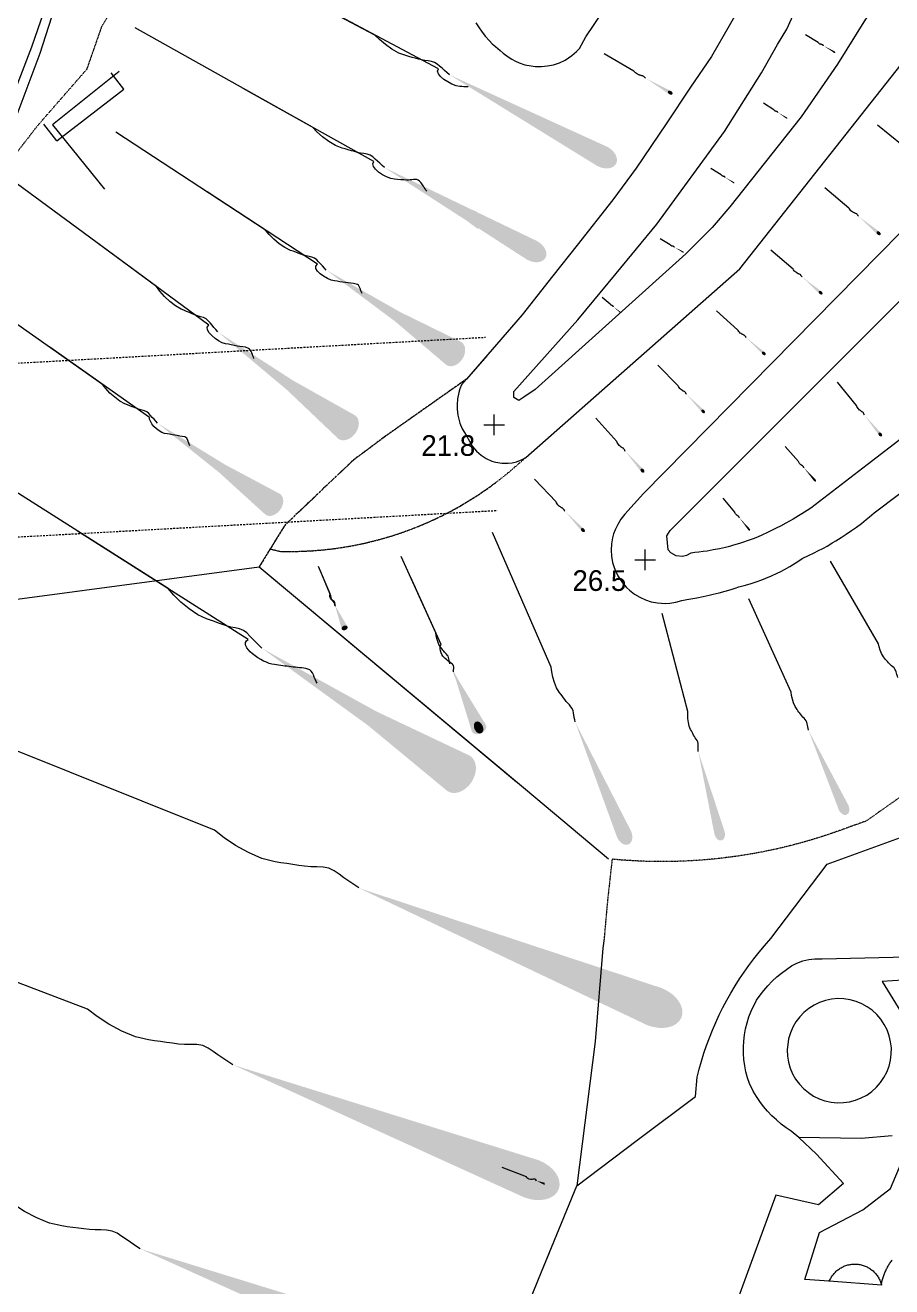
# Model space of a CAD drawing. Header units: millimetres. Extents: x 833924389 to 835767163, y 817400000 to 818811854.
# Drawn here: x 835422443 to 835464360, y 817983154 to 818044203 of the extents above; entities that cross this region are included whole.
import ezdxf
from ezdxf.enums import TextEntityAlignment as Align

# ---------------------------------------------------------------- set-up
doc = ezdxf.new("R2010")
doc.units = ezdxf.units.MM
doc.header["$LTSCALE"] = 10
doc.header["$MEASUREMENT"] = 0
doc.linetypes.add('11nw24d$1$DGN Style 5', pattern=[1.174922, 0.503538, -0.671384])
doc.linetypes.add('DGN Style 2', pattern=[15.39188, 9.235128, -6.156752])
doc.layers.add('01_Base_Plan', color=5, linetype='Continuous', lineweight=5)
doc.styles.add('11nw24d$1$Style-ENGINEERING', font='ENGINEERING.shx')

# ---------------------------------------------------------------- blocks, each defined once
blk = doc.blocks.new('11NW24D$0$SLOPE_310')
at = {"linetype": 'Continuous', "lineweight": 0}
h = blk.add_hatch(color=0, dxfattribs=at)
edge = h.paths.add_edge_path(flags=16)
edge.add_ellipse((0.3, 0), major_axis=(0, 0.41), ratio=0.731707, start_angle=0, end_angle=360)
at = {"color": 0, "linetype": 'Continuous', "lineweight": 0}
blk.add_line((5.184, -0.002), (9.132, -0.002), dxfattribs=at)
blk.add_open_spline([(3.584, -0.002), (3.684, -0.049), (3.784, -0.189), (3.884, -0.142), (3.984, -0.095), (4.084, -0.049), (4.184, -0.002), (4.284, 0.045), (4.384, 0.092), (4.484, 0.138), (4.7, 0.239), (5.293, 0.228), (5.184, -0.002)], degree=3, knots=[0, 0, 0, 0, 0.193937, 0.193937, 0.193937, 0.387917, 0.387917, 0.387917, 0.581897, 0.581897, 0.581897, 1, 1, 1, 1], dxfattribs=at)
blk.add_solid([(3.584, -0.002), (0.3, 0.41), (0.3, -0.41)], dxfattribs=at)
blk = doc.blocks.new('11NW24D$0$SLOPE_315')
at = {"linetype": 'Continuous', "lineweight": 0}
h = blk.add_hatch(color=0, dxfattribs=at)
edge = h.paths.add_edge_path(flags=16)
edge.add_ellipse((0.3, 0), major_axis=(0, 0.41), ratio=0.731707, start_angle=0, end_angle=360)
at = {"color": 0, "linetype": 'Continuous', "lineweight": 0}
blk.add_line((5.184, -0.002), (9.132, -0.002), dxfattribs=at)
blk.add_open_spline([(3.584, -0.002), (3.684, -0.049), (3.766, -0.155), (3.884, -0.142), (4.002, -0.129), (4.084, -0.049), (4.184, -0.002), (4.284, 0.045), (4.384, 0.091), (4.484, 0.138), (4.7, 0.239), (5.247, 0.21), (5.184, -0.002)], degree=3, knots=[0, 0, 0, 0, 0.194274, 0.194274, 0.194274, 0.387935, 0.387935, 0.387935, 0.581934, 0.581934, 0.581934, 1, 1, 1, 1], dxfattribs=at)
at = {"color": 0, "linetype": 'Continuous', "lineweight": 0, "extrusion": (0, 0, -1)}
blk.add_solid([(-3.584, -0.002), (-0.3, 0.41), (-0.3, -0.41)], dxfattribs=at)
blk = doc.blocks.new('11NW24D$0$SLOPE_227')
at = {"linetype": 'Continuous', "lineweight": 0}
h = blk.add_hatch(color=0, dxfattribs=at)
edge = h.paths.add_edge_path(flags=16)
edge.add_ellipse((0.3, 0), major_axis=(0, 0.41), ratio=0.731707, start_angle=0, end_angle=360)
at = {"color": 0, "linetype": 'Continuous', "lineweight": 0}
blk.add_line((5.184, -0.002), (9.132, -0.002), dxfattribs=at)
blk.add_open_spline([(3.584, -0.002), (3.684, -0.049), (3.784, -0.189), (3.884, -0.142), (3.984, -0.095), (4.084, -0.049), (4.184, -0.002), (4.284, 0.044), (4.384, 0.091), (4.484, 0.138), (4.699, 0.238), (5.14, 0.119), (5.184, -0.002)], degree=3, knots=[0, 0, 0, 0, 0.193828, 0.193828, 0.193828, 0.387759, 0.387759, 0.387759, 0.581689, 0.581689, 0.581689, 1, 1, 1, 1], dxfattribs=at)
blk.add_solid([(3.584, -0.002), (0.3, 0.41), (0.3, -0.41)], dxfattribs=at)
blk = doc.blocks.new('11NW24D$0$SLOPE_326')
at = {"linetype": 'Continuous', "lineweight": 0}
h = blk.add_hatch(color=0, dxfattribs=at)
edge = h.paths.add_edge_path(flags=16)
edge.add_ellipse((0.109, 0.001), major_axis=(0, 0.15), ratio=0.731707, start_angle=0, end_angle=360)
at = {"color": 0, "linetype": 'Continuous', "lineweight": 0}
blk.add_line((1.895, -0.001), (3.339, 0), dxfattribs=at)
blk.add_open_spline([(1.31, 0), (1.346, -0.017), (1.383, -0.034), (1.42, -0.051), (1.456, -0.068), (1.493, -0.018), (1.529, -0.001), (1.566, 0.017), (1.603, 0.034), (1.64, 0.051), (1.718, 0.088), (1.865, 0.057), (1.895, -0.001)], degree=3, knots=[0, 0, 0, 0, 0.193884, 0.193884, 0.193884, 0.387794, 0.387794, 0.387794, 0.582898, 0.582898, 0.582898, 1, 1, 1, 1], dxfattribs=at)
blk.add_solid([(1.31, 0), (0.109, 0.151), (0.109, -0.149)], dxfattribs=at)
blk = doc.blocks.new('11NW24D$0$SLOPE_333')
at = {"linetype": 'Continuous', "lineweight": 0}
h = blk.add_hatch(color=0, dxfattribs=at)
edge = h.paths.add_edge_path(flags=16)
edge.add_ellipse((0.273, 0), major_axis=(0, 0.373), ratio=0.731707, start_angle=0, end_angle=360)
at = {"color": 0, "linetype": 'Continuous', "lineweight": 0}
blk.add_line((4.718, -0.001), (8.311, -0.002), dxfattribs=at)
blk.add_open_spline([(3.261, -0.002), (3.353, -0.045), (3.422, -0.137), (3.535, -0.129), (3.648, -0.122), (3.717, -0.045), (3.808, -0.002), (3.899, 0.04), (3.99, 0.083), (4.081, 0.126), (4.277, 0.217), (4.646, 0.142), (4.718, -0.001)], degree=3, knots=[0, 0, 0, 0, 0.194353, 0.194353, 0.194353, 0.387838, 0.387838, 0.387838, 0.581811, 0.581811, 0.581811, 1, 1, 1, 1], dxfattribs=at)
at = {"color": 0, "linetype": 'Continuous', "lineweight": 0, "extrusion": (0, 0, -1)}
blk.add_solid([(-3.261, -0.002), (-0.272, 0.374), (-0.273, -0.373)], dxfattribs=at)
blk = doc.blocks.new('11NW24D$0$SLOPE_336')
at = {"linetype": 'Continuous', "lineweight": 0}
h = blk.add_hatch(color=0, dxfattribs=at)
edge = h.paths.add_edge_path(flags=16)
edge.add_ellipse((0.3, 0), major_axis=(0, 0.41), ratio=0.731707, start_angle=0, end_angle=360)
at = {"color": 0, "linetype": 'Continuous', "lineweight": 0}
blk.add_line((5.184, -0.002), (9.132, -0.002), dxfattribs=at)
blk.add_open_spline([(3.584, -0.002), (3.684, -0.049), (3.778, -0.178), (3.884, -0.142), (3.989, -0.105), (4.084, -0.049), (4.184, -0.002), (4.284, 0.045), (4.384, 0.091), (4.484, 0.138), (4.7, 0.239), (5.292, 0.223), (5.184, -0.002)], degree=3, knots=[0, 0, 0, 0, 0.193846, 0.193846, 0.193846, 0.387693, 0.387693, 0.387693, 0.581774, 0.581774, 0.581774, 1, 1, 1, 1], dxfattribs=at)
blk.add_solid([(3.584, -0.002), (0.3, 0.41), (0.3, -0.41)], dxfattribs=at)
blk = doc.blocks.new('11nw24d$0$SPOTHT')
at = {"layer": '01_Base_Plan', "linetype": 'Continuous', "lineweight": 13}
for p, q in [((-0.5, 0), (0.5, 0)), ((0, -0.5), (0, 0.5))]:
    blk.add_line(p, q, dxfattribs=at)

msp = doc.modelspace()

# ---------------------------------------------------------------- hatches: boundary and pattern name
at = {"layer": '01_Base_Plan', "linetype": 'Continuous'}
h = msp.add_hatch(color=256, dxfattribs=at)
edge = h.paths.add_edge_path()
edge.add_ellipse((835461578, 818042903), major_axis=(-47.4, 28.1), ratio=0.683333, start_angle=0, end_angle=360)
h = msp.add_hatch(color=256, dxfattribs=at)
edge = h.paths.add_edge_path()
edge.add_ellipse((835453642, 818040939), major_axis=(-108, 64), ratio=0.683333, start_angle=0, end_angle=360)
h = msp.add_hatch(color=256, dxfattribs=at)
edge = h.paths.add_edge_path()
edge.add_ellipse((835459274, 818039712), major_axis=(-38.2, 24.3), ratio=0.683333, start_angle=0, end_angle=360)
h = msp.add_hatch(color=256, dxfattribs=at)
edge = h.paths.add_edge_path()
edge.add_ellipse((835450350, 818037859), major_axis=(-675, 360), ratio=0.683333, start_angle=0, end_angle=360)
h = msp.add_hatch(color=256, dxfattribs=at)
edge = h.paths.add_edge_path()
edge.add_ellipse((835456713, 818036586), major_axis=(-37.3, 23.1), ratio=0.683333, start_angle=0, end_angle=360)
h = msp.add_hatch(color=256, dxfattribs=at)
edge = h.paths.add_edge_path()
edge.add_ellipse((835463724, 818034137), major_axis=(-88.6, 74.8), ratio=0.683333, start_angle=0, end_angle=360)
h = msp.add_hatch(color=256, dxfattribs=at)
edge = h.paths.add_edge_path()
edge.add_ellipse((835446957, 818033310), major_axis=(-652, 365), ratio=0.683333, start_angle=0, end_angle=360)
h = msp.add_hatch(color=256, dxfattribs=at)
edge = h.paths.add_edge_path()
edge.add_ellipse((835454255, 818033229), major_axis=(-37.4, 21.4), ratio=0.683333, start_angle=0, end_angle=360)
h = msp.add_hatch(color=256, dxfattribs=at)
edge = h.paths.add_edge_path()
edge.add_ellipse((835460918, 818031258), major_axis=(-81.9, 70.2), ratio=0.683333, start_angle=0, end_angle=360)
h = msp.add_hatch(color=256, dxfattribs=at)
edge = h.paths.add_edge_path()
edge.add_ellipse((835451223, 818030313), major_axis=(-29.8, 24.5), ratio=0.683333, start_angle=0, end_angle=360)
h = msp.add_hatch(color=256, dxfattribs=at)
edge = h.paths.add_edge_path()
edge.add_ellipse((835443036, 818028409), major_axis=(-551, 360), ratio=0.683333, start_angle=0, end_angle=360)
h = msp.add_hatch(color=256, dxfattribs=at)
edge = h.paths.add_edge_path()
edge.add_ellipse((835458172, 818028320), major_axis=(-78, 70.2), ratio=0.683333, start_angle=0, end_angle=360)
h = msp.add_hatch(color=256, dxfattribs=at)
edge = h.paths.add_edge_path()
edge.add_ellipse((835455238, 818025514), major_axis=(-74.3, 76.3), ratio=0.683333, start_angle=0, end_angle=360)
h = msp.add_hatch(color=256, dxfattribs=at)
edge = h.paths.add_edge_path()
edge.add_ellipse((835437852, 818024863), major_axis=(-557, 411), ratio=0.683333, start_angle=0, end_angle=360)
h = msp.add_hatch(color=256, dxfattribs=at)
edge = h.paths.add_edge_path()
edge.add_ellipse((835463805, 818024398), major_axis=(-70.3, 86), ratio=0.683333, start_angle=0, end_angle=360)
h = msp.add_hatch(color=256, dxfattribs=at)
edge = h.paths.add_edge_path()
edge.add_ellipse((835452299, 818022649), major_axis=(-76.4, 86.2), ratio=0.683333, start_angle=0, end_angle=360)
h = msp.add_hatch(color=256, dxfattribs=at)
edge = h.paths.add_edge_path()
edge.add_ellipse((835460639, 818022181), major_axis=(-48.6, 55.6), ratio=0.683333, start_angle=0, end_angle=360)
h = msp.add_hatch(color=256, dxfattribs=at)
edge = h.paths.add_edge_path()
edge.add_ellipse((835434285, 818021113), major_axis=(-497, 350), ratio=0.683333, start_angle=0, end_angle=360)
h = msp.add_hatch(color=256, dxfattribs=at)
edge = h.paths.add_edge_path()
edge.add_ellipse((835449420, 818019771), major_axis=(-79.8, 83.7), ratio=0.683333, start_angle=0, end_angle=360)
h = msp.add_hatch(color=256, dxfattribs=at)
edge = h.paths.add_edge_path()
edge.add_ellipse((835457457, 818019801), major_axis=(-42.6, 51.5), ratio=0.683333, start_angle=0, end_angle=360)
h = msp.add_hatch(color=256, dxfattribs=at)
edge = h.paths.add_edge_path()
edge.add_ellipse((835437896, 818015033), major_axis=(-41.1, 96), ratio=0.683333, start_angle=0, end_angle=360)
h = msp.add_hatch(color=256, dxfattribs=at)
edge = h.paths.add_edge_path()
edge.add_ellipse((835444373, 818010219), major_axis=(-127, 281), ratio=0.683333, start_angle=0, end_angle=360)
h = msp.add_hatch(color=256, dxfattribs=at)
edge = h.paths.add_edge_path()
edge.add_ellipse((835443192, 818008135), major_axis=(-850, 541), ratio=0.683333, start_angle=0, end_angle=360)
h = msp.add_hatch(color=256, dxfattribs=at)
edge = h.paths.add_edge_path()
edge.add_ellipse((835462031, 818006343), major_axis=(-156, 343), ratio=0.683333, start_angle=0, end_angle=360)
h = msp.add_hatch(color=256, dxfattribs=at)
edge = h.paths.add_edge_path()
edge.add_ellipse((835451409, 818005058), major_axis=(-216, 496), ratio=0.683333, start_angle=0, end_angle=360)
h = msp.add_hatch(color=256, dxfattribs=at)
edge = h.paths.add_edge_path()
edge.add_ellipse((835456031, 818005111), major_axis=(-94, 361), ratio=0.683333, start_angle=0, end_angle=360)
h = msp.add_hatch(color=256, dxfattribs=at)
edge = h.paths.add_edge_path()
edge.add_ellipse((835452880, 817996712), major_axis=(-1307, 524), ratio=0.683333, start_angle=0, end_angle=360)
h = msp.add_hatch(color=256, dxfattribs=at)
edge = h.paths.add_edge_path()
edge.add_ellipse((835446931, 817988379), major_axis=(-1319, 504), ratio=0.683333, start_angle=0, end_angle=360)

# ---------------------------------------------------------------- linework, layer by layer
for p, q in [((835439360, 818043729), (835430476, 818048471)), ((835442431, 818042091), (835435885, 818045585)), ((835436340, 818039262), (835427756, 818044071)), ((835460806, 818043361), (835460182, 818043731)), ((835451877, 818041979), (835450451, 818042820)), ((835426980, 818041962), (835423767, 818039382)), ((835439306, 818037601), (835432982, 818041145)), ((835458653, 818040107), (835458150, 818040427)), ((835423767, 818039382), (835426272, 818036263)), ((835434071, 818034279), (835426823, 818039021)), ((835464865, 818038397), (835463667, 818039366)), ((835456105, 818036962), (835455614, 818037266)), ((835428785, 818031555), (835421455, 818036963)), ((835462282, 818035355), (835461116, 818036340)), ((835453647, 818033577), (835453155, 818033858)), ((835459585, 818032401), (835458507, 818033325)), ((835426188, 818026817), (835419641, 818031426)), ((835450738, 818030712), (835450347, 818031035)), ((835456903, 818029463), (835455876, 818030387)), ((835454028, 818026756), (835453050, 818027760)), ((835462660, 818025798), (835461734, 818026930)), ((835451056, 818024051), (835450051, 818025185)), ((835429352, 818016938), (835418163, 818024052)), ((835459847, 818023085), (835459208, 818023817)), ((835448122, 818021134), (835447072, 818022235)), ((835456764, 818020640), (835456204, 818021317)), ((835447889, 818013131), (835445043, 818019657)), ((835442303, 818014796), (835440628, 818018495)), ((835463713, 818014264), (835461400, 818018272)), ((835437227, 818016596), (835436686, 818017859)), ((835459492, 818011926), (835457438, 818016439)), ((835454496, 818010988), (835453254, 818015739)), ((835431602, 818005248), (835414400, 818012145)), ((835425451, 817996581), (835408087, 818003207)), ((835461334, 817983412), (835461338, 817983421)), ((835463856, 817983235), (835461338, 817983421))]:
    msp.add_line(p, q, dxfattribs=at)
at = {"layer": '01_Base_Plan', "linetype": 'DGN Style 2'}
for p, q in [((835411314, 818027258), (835444708, 818029104)), ((835411778, 818018871), (835445294, 818020724))]:
    msp.add_line(p, q, dxfattribs=at)
at = {"layer": '01_Base_Plan', "linetype": '11nw24d$1$DGN Style 5'}
msp.add_line((835434294, 818018860), (835433758, 818017996), dxfattribs=at)
at = {"layer": '01_Base_Plan', "linetype": 'Continuous', "ltscale": 0.32137}
msp.add_line((835446694, 817988470), (835445508, 817988922), dxfattribs=at)
at = {"layer": '01_Base_Plan', "linetype": 'Continuous', "flags": 128}
for points in [[(835465785, 818048094), (835463090, 818044494), (835461734, 818042326), (835459973, 818039775), (835456527, 818035408), (835455668, 818034412), (835454406, 818033133), (835447113, 818026582), (835446559, 818026197), (835446316, 818026043), (835446070, 818026188), (835446086, 818026471), (835449172, 818029947), (835451035, 818032195), (835453000, 818034570), (835456270, 818039063), (835458055, 818041895), (835458832, 818043272), (835459285, 818044010), (835468535, 818064543)], [(835425900, 818052311), (835422751, 818043135), (835416841, 818027801), (835415844, 818025858)], [(835413979, 818022019), (835415672, 818025722), (835416717, 818027206), (835417347, 818028224), (835418889, 818032158), (835420744, 818036648), (835422106, 818040009), (835423167, 818042846), (835424460, 818046884), (835425784, 818051220), (835425882, 818051415), (835425970, 818051593)], [(835444234, 818044326), (835444395, 818044074), (835444512, 818043910), (835444695, 818043676), (835444895, 818043451), (835445035, 818043309), (835445184, 818043172), (835445410, 818042978), (835445570, 818042857), (835445809, 818042676), (835445977, 818042566), (835446152, 818042471), (835446336, 818042389), (835446617, 818042293), (835446910, 818042231), (835447109, 818042207), (835447410, 818042201), (835447707, 818042231), (835448000, 818042293), (835448285, 818042389), (835448555, 818042518), (835448727, 818042621), (835448891, 818042736), (835449117, 818042932), (835449258, 818043078), (835449559, 818043639), (835452977, 818048715)], [(835457668, 818046260), (835456488, 818044168), (835455637, 818042690), (835454629, 818041211), (835453449, 818039424), (835451992, 818037281), (835450859, 818035750), (835449145, 818033553), (835447961, 818032072), (835446477, 818030184), (835443788, 818027075), (835443551, 818026801), (835443473, 818026615), (835443414, 818026424), (835443356, 818026131), (835443332, 818025832), (835443332, 818025631), (835443367, 818025334), (835443414, 818025139), (835443473, 818024947), (835443586, 818024672), (835443684, 818024496), (835443793, 818024328), (835443926, 818024078), (835444078, 818023820), (835444266, 818023590), (835444492, 818023391), (835444742, 818023228), (835445016, 818023107), (835445211, 818023051), (835445504, 818023004), (835445805, 818023004), (835446004, 818023029), (835446199, 818023076), (835446477, 818023182), (835446652, 818023277), (835457004, 818032414), (835465539, 818043217)], [(835442961, 818041806), (835442843, 818041910), (835442725, 818042014), (835442606, 818042117), (835442488, 818042221), (835442370, 818042324), (835442240, 818042405), (835442091, 818042451), (835441931, 818042476), (835441768, 818042497), (835441611, 818042527), (835441459, 818042568), (835441307, 818042608), (835441155, 818042649), (835441003, 818042689), (835440852, 818042730), (835440518, 818042857), (835440184, 818043045), (835439867, 818043270), (835439587, 818043506), (835439360, 818043729)], [(835461059, 818043211), (835461050, 818043219), (835461042, 818043227), (835461034, 818043234), (835461026, 818043242), (835461018, 818043250), (835461009, 818043256), (835460998, 818043260), (835460987, 818043262), (835460975, 818043264), (835460964, 818043267), (835460953, 818043270), (835460942, 818043274), (835460931, 818043277), (835460921, 818043281), (835460910, 818043284), (835460886, 818043294), (835460863, 818043309), (835460841, 818043326), (835460821, 818043344), (835460806, 818043361)], [(835452455, 818041638), (835452436, 818041656), (835452418, 818041674), (835452399, 818041692), (835452380, 818041710), (835452362, 818041728), (835452341, 818041742), (835452317, 818041750), (835452291, 818041756), (835452264, 818041760), (835452238, 818041766), (835452214, 818041774), (835452189, 818041782), (835452164, 818041789), (835452140, 818041797), (835452115, 818041805), (835452061, 818041828), (835452008, 818041861), (835451957, 818041900), (835451913, 818041941), (835451877, 818041979)], [(835427210, 818041111), (835426598, 818041901)], [(835423975, 818038604), (835427210, 818041111)], [(835458856, 818039978), (835458850, 818039985), (835458843, 818039991), (835458837, 818039998), (835458830, 818040004), (835458824, 818040011), (835458817, 818040016), (835458808, 818040020), (835458799, 818040022), (835458789, 818040024), (835458780, 818040026), (835458771, 818040030), (835458763, 818040033), (835458754, 818040036), (835458745, 818040039), (835458736, 818040042), (835458717, 818040051), (835458698, 818040063), (835458681, 818040078), (835458665, 818040093), (835458653, 818040107)], [(835423975, 818038604), (835423342, 818039421)], [(835439818, 818037313), (835439705, 818037416), (835439592, 818037520), (835439478, 818037623), (835439365, 818037727), (835439251, 818037830), (835439126, 818037912), (835438981, 818037960), (835438825, 818037988), (835438667, 818038011), (835438514, 818038044), (835438366, 818038086), (835438219, 818038129), (835438071, 818038172), (835437924, 818038214), (835437776, 818038257), (835437453, 818038387), (835437130, 818038578), (835436825, 818038804), (835436556, 818039040), (835436340, 818039262)], [(835456304, 818036839), (835456298, 818036845), (835456292, 818036851), (835456285, 818036858), (835456279, 818036864), (835456272, 818036870), (835456265, 818036875), (835456257, 818036879), (835456248, 818036881), (835456239, 818036882), (835456230, 818036885), (835456221, 818036888), (835456213, 818036890), (835456204, 818036893), (835456196, 818036896), (835456187, 818036899), (835456168, 818036908), (835456150, 818036920), (835456133, 818036934), (835456118, 818036948), (835456105, 818036962)], [(835466859, 818036293), (835452356, 818021539), (835451445, 818020537), (835451262, 818020303), (835451102, 818020047), (835450973, 818019777), (835450906, 818019588), (835450852, 818019395), (835450801, 818019100), (835450785, 818018801), (835450805, 818018502), (835450856, 818018207), (835450910, 818018014), (835450981, 818017826), (835451109, 818017557), (835451215, 818017385), (835451332, 818017223), (835451527, 818016996), (835451676, 818016859), (835451910, 818016676), (835452168, 818016522), (835452441, 818016398), (835452727, 818016307), (835453020, 818016248), (835453418, 818016227), (835453621, 818016236), (835453914, 818016283), (835454203, 818016363), (835454441, 818016418), (835454641, 818016449), (835454934, 818016500), (835455231, 818016557), (835455523, 818016619), (835455719, 818016664), (835456008, 818016736), (835456297, 818016815), (835456586, 818016898), (835456777, 818016959), (835456969, 818017020), (835457227, 818017094), (835457516, 818017178), (835457801, 818017270), (835458082, 818017371), (835458270, 818017443), (835458547, 818017561), (835458816, 818017688), (835458996, 818017775), (835459176, 818017869), (835459434, 818018016), (835459691, 818018172), (835459859, 818018281), (835460027, 818018393), (835460336, 818018537), (835460606, 818018670), (835460785, 818018760), (835461051, 818018900), (835461227, 818018998), (835461416, 818019109), (835461484, 818019148), (835461656, 818019252), (835461910, 818019410), (835462160, 818019574), (835462410, 818019744), (835462652, 818019918), (835462895, 818020098), (835463129, 818020283), (835463285, 818020408), (835463516, 818020602), (835466977, 818023215)], [(835462754, 818034956), (835462740, 818034976), (835462726, 818034995), (835462712, 818035014), (835462698, 818035033), (835462683, 818035052), (835462667, 818035068), (835462646, 818035080), (835462623, 818035088), (835462600, 818035097), (835462577, 818035106), (835462556, 818035117), (835462535, 818035128), (835462514, 818035139), (835462492, 818035149), (835462471, 818035160), (835462426, 818035190), (835462382, 818035228), (835462343, 818035271), (835462308, 818035315), (835462282, 818035355)], [(835468602, 818027111), (835463169, 818022929), (835460438, 818020826), (835460270, 818020717), (835460016, 818020559), (835459844, 818020455), (835459586, 818020303), (835459410, 818020205), (835459234, 818020107), (835458973, 818019967), (835458793, 818019875), (835458613, 818019785), (835458344, 818019654), (835458074, 818019527), (835457891, 818019447), (835457707, 818019367), (835457371, 818019244), (835457180, 818019182), (835456988, 818019121), (835456703, 818019035), (835456508, 818018984), (835456313, 818018936), (835456023, 818018869), (835455727, 818018811), (835455434, 818018758), (835455234, 818018728), (835455035, 818018703), (835454836, 818018680), (835454637, 818018660), (835454430, 818018537), (835454234, 818018492), (835453938, 818018525), (835453680, 818018674), (835453547, 818018824), (835453477, 818019494), (835453641, 818019746), (835468567, 818034696)], [(835437008, 818032356), (835436915, 818032454), (835436822, 818032552), (835436729, 818032650), (835436635, 818032748), (835436542, 818032845), (835436436, 818032925), (835436312, 818032975), (835436177, 818033009), (835436039, 818033039), (835435907, 818033077), (835435780, 818033124), (835435653, 818033170), (835435526, 818033216), (835435399, 818033263), (835435272, 818033309), (835434996, 818033443), (835434724, 818033630), (835434470, 818033847), (835434248, 818034071), (835434071, 818034279)], [(835453846, 818033463), (835453840, 818033469), (835453833, 818033475), (835453827, 818033481), (835453820, 818033487), (835453814, 818033493), (835453807, 818033498), (835453798, 818033501), (835453789, 818033503), (835453780, 818033504), (835453771, 818033506), (835453763, 818033509), (835453755, 818033511), (835453746, 818033514), (835453738, 818033516), (835453729, 818033519), (835453711, 818033526), (835453692, 818033538), (835453675, 818033551), (835453659, 818033564), (835453647, 818033577)], [(835460022, 818032027), (835460009, 818032044), (835459995, 818032062), (835459982, 818032080), (835459969, 818032098), (835459956, 818032116), (835459941, 818032131), (835459922, 818032142), (835459900, 818032150), (835459879, 818032158), (835459858, 818032167), (835459838, 818032177), (835459819, 818032187), (835459799, 818032198), (835459779, 818032208), (835459760, 818032218), (835459717, 818032246), (835459677, 818032282), (835459641, 818032322), (835459609, 818032363), (835459585, 818032401)], [(835431756, 818029363), (835431664, 818029471), (835431571, 818029580), (835431479, 818029688), (835431387, 818029796), (835431295, 818029904), (835431189, 818029994), (835431061, 818030054), (835430921, 818030098), (835430779, 818030137), (835430642, 818030185), (835430511, 818030241), (835430381, 818030298), (835430250, 818030354), (835430119, 818030410), (835429989, 818030466), (835429707, 818030623), (835429432, 818030835), (835429178, 818031078), (835428958, 818031326), (835428785, 818031555)], [(835450897, 818030581), (835450892, 818030588), (835450887, 818030594), (835450883, 818030600), (835450878, 818030607), (835450873, 818030613), (835450867, 818030618), (835450860, 818030622), (835450853, 818030625), (835450845, 818030627), (835450838, 818030630), (835450830, 818030634), (835450823, 818030638), (835450816, 818030641), (835450809, 818030645), (835450802, 818030648), (835450787, 818030658), (835450772, 818030670), (835450759, 818030684), (835450747, 818030699), (835450738, 818030712)], [(835457318, 818029089), (835457306, 818029107), (835457294, 818029124), (835457282, 818029142), (835457269, 818029160), (835457257, 818029177), (835457242, 818029192), (835457224, 818029203), (835457203, 818029212), (835457182, 818029220), (835457162, 818029229), (835457144, 818029240), (835457125, 818029250), (835457106, 818029260), (835457087, 818029271), (835457068, 818029281), (835457028, 818029309), (835456990, 818029345), (835456955, 818029385), (835456925, 818029426), (835456903, 818029463)], [(835428841, 818024949), (835428758, 818025042), (835428675, 818025135), (835428591, 818025228), (835428508, 818025322), (835428425, 818025415), (835428330, 818025491), (835428217, 818025542), (835428093, 818025578), (835427967, 818025610), (835427846, 818025649), (835427730, 818025696), (835427614, 818025743), (835427498, 818025790), (835427383, 818025836), (835427267, 818025883), (835427016, 818026016), (835426770, 818026197), (835426543, 818026405), (835426344, 818026619), (835426188, 818026817)], [(835454425, 818026349), (835454413, 818026368), (835454402, 818026387), (835454391, 818026405), (835454379, 818026424), (835454368, 818026443), (835454354, 818026459), (835454336, 818026471), (835454316, 818026481), (835454296, 818026491), (835454276, 818026502), (835454258, 818026514), (835454239, 818026525), (835454221, 818026537), (835454202, 818026549), (835454184, 818026561), (835454145, 818026592), (835454109, 818026631), (835454076, 818026674), (835454049, 818026717), (835454028, 818026756)], [(835463035, 818025340), (835463025, 818025360), (835463015, 818025381), (835463005, 818025401), (835462995, 818025422), (835462985, 818025442), (835462972, 818025460), (835462954, 818025475), (835462934, 818025487), (835462914, 818025499), (835462894, 818025512), (835462876, 818025526), (835462858, 818025540), (835462840, 818025554), (835462822, 818025568), (835462804, 818025581), (835462766, 818025617), (835462732, 818025661), (835462702, 818025709), (835462678, 818025756), (835462660, 818025798)], [(835451463, 818023592), (835451452, 818023613), (835451441, 818023634), (835451429, 818023654), (835451418, 818023675), (835451407, 818023696), (835451393, 818023714), (835451374, 818023728), (835451353, 818023740), (835451331, 818023752), (835451310, 818023764), (835451291, 818023778), (835451272, 818023792), (835451252, 818023805), (835451233, 818023819), (835451214, 818023833), (835451173, 818023868), (835451136, 818023912), (835451103, 818023960), (835451076, 818024008), (835451056, 818024051)], [(835460107, 818022789), (835460100, 818022802), (835460093, 818022816), (835460085, 818022829), (835460078, 818022843), (835460071, 818022856), (835460062, 818022868), (835460050, 818022877), (835460037, 818022885), (835460023, 818022892), (835460010, 818022900), (835459997, 818022909), (835459985, 818022918), (835459973, 818022927), (835459960, 818022936), (835459948, 818022944), (835459922, 818022967), (835459898, 818022996), (835459878, 818023027), (835459860, 818023058), (835459847, 818023085)], [(835448547, 818020687), (835448535, 818020708), (835448523, 818020728), (835448511, 818020749), (835448499, 818020769), (835448487, 818020790), (835448472, 818020807), (835448453, 818020821), (835448431, 818020832), (835448409, 818020843), (835448388, 818020855), (835448368, 818020868), (835448348, 818020881), (835448328, 818020894), (835448308, 818020907), (835448288, 818020920), (835448246, 818020954), (835448207, 818020997), (835448173, 818021044), (835448144, 818021091), (835448122, 818021134)], [(835456991, 818020365), (835456985, 818020377), (835456979, 818020390), (835456973, 818020402), (835456967, 818020414), (835456961, 818020426), (835456953, 818020437), (835456942, 818020446), (835456930, 818020453), (835456918, 818020460), (835456906, 818020468), (835456895, 818020476), (835456884, 818020485), (835456873, 818020493), (835456862, 818020501), (835456851, 818020510), (835456829, 818020531), (835456808, 818020557), (835456790, 818020586), (835456775, 818020614), (835456764, 818020640)], [(835417091, 818015772), (835433758, 818017996)], [(835420339, 818016205), (835433758, 818017996), (835446638, 818007227), (835450664, 818003861)], [(835433758, 818017996), (835446213, 818007583)], [(835433887, 818014055), (835433742, 818014203), (835433597, 818014351), (835433452, 818014498), (835433308, 818014646), (835433163, 818014794), (835433000, 818014913), (835432808, 818014988), (835432601, 818015037), (835432390, 818015080), (835432186, 818015136), (835431991, 818015205), (835431796, 818015273), (835431601, 818015341), (835431405, 818015410), (835431210, 818015478), (835430785, 818015678), (835430365, 818015959), (835429972, 818016285), (835429627, 818016623), (835429352, 818016938)], [(835437446, 818016084), (835437443, 818016105), (835437439, 818016127), (835437435, 818016148), (835437431, 818016169), (835437428, 818016190), (835437421, 818016210), (835437409, 818016227), (835437394, 818016244), (835437378, 818016260), (835437364, 818016276), (835437351, 818016294), (835437339, 818016311), (835437326, 818016328), (835437313, 818016345), (835437301, 818016363), (835437276, 818016405), (835437256, 818016453), (835437242, 818016504), (835437232, 818016553), (835437227, 818016596)], [(835442981, 818013296), (835442969, 818013359), (835442956, 818013421), (835442944, 818013483), (835442932, 818013545), (835442919, 818013607), (835442898, 818013665), (835442861, 818013716), (835442816, 818013764), (835442769, 818013810), (835442727, 818013859), (835442688, 818013909), (835442649, 818013959), (835442611, 818014010), (835442572, 818014060), (835442534, 818014110), (835442458, 818014233), (835442398, 818014375), (835442352, 818014525), (835442320, 818014669), (835442303, 818014796)], [(835464651, 818012639), (835464630, 818012708), (835464609, 818012778), (835464588, 818012847), (835464567, 818012916), (835464546, 818012985), (835464515, 818013048), (835464468, 818013102), (835464412, 818013151), (835464353, 818013198), (835464299, 818013249), (835464250, 818013301), (835464200, 818013354), (835464151, 818013407), (835464102, 818013459), (835464052, 818013512), (835463953, 818013643), (835463868, 818013797), (835463799, 818013962), (835463747, 818014122), (835463713, 818014264)], [(835449043, 818010487), (835449022, 818010596), (835449002, 818010705), (835448982, 818010815), (835448962, 818010924), (835448942, 818011033), (835448905, 818011135), (835448843, 818011226), (835448765, 818011310), (835448684, 818011393), (835448610, 818011479), (835448544, 818011568), (835448477, 818011657), (835448411, 818011746), (835448344, 818011835), (835448278, 818011924), (835448149, 818012141), (835448046, 818012391), (835447969, 818012655), (835447917, 818012909), (835447889, 818013131)], [(835460324, 818010097), (835460309, 818010173), (835460294, 818010249), (835460279, 818010325), (835460263, 818010401), (835460248, 818010477), (835460221, 818010547), (835460177, 818010610), (835460122, 818010667), (835460064, 818010724), (835460012, 818010783), (835459965, 818010844), (835459918, 818010906), (835459871, 818010967), (835459823, 818011028), (835459776, 818011090), (835459684, 818011239), (835459609, 818011413), (835459553, 818011595), (835459514, 818011771), (835459492, 818011926)], [(835454999, 818009063), (835454997, 818009140), (835454995, 818009216), (835454993, 818009293), (835454991, 818009369), (835454989, 818009446), (835454975, 818009519), (835454942, 818009588), (835454898, 818009654), (835454851, 818009719), (835454810, 818009785), (835454775, 818009853), (835454739, 818009921), (835454703, 818009988), (835454667, 818010056), (835454632, 818010124), (835454567, 818010285), (835454523, 818010467), (835454499, 818010655), (835454491, 818010834), (835454496, 818010988)], [(835458512, 818000000), (835461227, 818003601), (835469398, 818006570), (835476225, 818006726), (835475383, 818004100), (835476846, 818000000)], [(835438573, 818002453), (835438336, 818002619), (835438099, 818002785), (835437862, 818002950), (835437625, 818003116), (835437388, 818003282), (835437134, 818003404), (835436852, 818003458), (835436554, 818003472), (835436253, 818003477), (835435959, 818003501), (835435673, 818003545), (835435387, 818003589), (835435101, 818003633), (835434815, 818003676), (835434529, 818003720), (835433893, 818003885), (835433244, 818004163), (835432620, 818004511), (835432060, 818004886), (835431602, 818005248)], [(835445810, 817979911), (835447418, 817983884), (835449129, 817988034), (835452049, 817990247), (835454865, 817992359), (835454948, 817993297), (835455047, 817993685), (835455156, 817994070), (835455275, 817994452), (835455403, 817994831), (835455542, 817995206), (835455691, 817995577), (835455849, 817995944), (835456017, 817996307), (835456195, 817996666), (835456382, 817997019), (835456578, 817997368), (835456784, 817997711), (835456998, 817998049), (835457221, 817998381), (835457453, 817998706), (835457694, 817999026), (835457942, 817999339), (835458199, 817999646), (835458512, 818000000)], [(835450445, 818000000), (835450389, 817999536), (835450014, 817995021), (835449129, 817988034)], [(835459868, 817990379), (835459496, 817990684), (835459246, 817990851), (835459007, 817991031), (835458777, 817991225), (835458560, 817991431), (835458353, 817991649), (835458160, 817991878), (835457980, 817992118), (835457813, 817992367), (835457661, 817992625), (835457481, 817992984), (835457385, 817993268), (835457307, 817993557), (835457247, 817993852), (835457206, 817994149), (835457184, 817994448), (835457181, 817994748), (835457197, 817995047), (835457232, 817995345), (835457286, 817995640), (835457358, 817995931), (835457449, 817996217), (835457557, 817996497), (835457816, 817997016), (835457988, 817997262), (835458172, 817997499), (835458369, 817997725), (835458577, 817997941), (835458797, 817998145), (835459027, 817998338), (835459509, 817998680), (835459775, 817998819), (835460055, 817998925), (835460347, 817998995), (835460644, 817999030), (835460989, 817999025), (835465803, 817999144)], [(835465399, 817998017), (835463894, 817997925), (835465660, 817995067), (835466750, 817993417)], [(835459301, 817994621), (835459314, 817994321), (835459362, 817994025), (835459445, 817993737), (835459562, 817993461), (835459710, 817993201), (835459889, 817992960), (835460094, 817992742), (835460325, 817992550), (835460576, 817992386), (835460845, 817992254), (835461128, 817992154), (835461421, 817992089), (835461719, 817992059), (835462019, 817992065), (835462316, 817992106), (835462606, 817992182), (835462885, 817992292), (835463148, 817992434), (835463394, 817992607), (835463616, 817992807), (835463814, 817993033), (835463983, 817993280), (835464122, 817993546), (835464228, 817993827), (835464301, 817994118), (835464338, 817994415), (835464339, 817994715), (835464305, 817995013), (835464236, 817995305), (835464133, 817995586), (835463997, 817995853), (835463830, 817996102), (835463635, 817996330), (835463414, 817996533), (835463171, 817996708), (835462908, 817996853), (835462631, 817996966), (835462342, 817997045), (835462045, 817997090), (835461745, 817997098), (835461447, 817997071), (835461153, 817997009), (835460870, 817996913), (835460599, 817996783), (835460346, 817996622), (835460114, 817996433), (835459906, 817996217), (835459725, 817995978), (835459573, 817995719), (835459454, 817995444), (835459368, 817995157), (835459301, 817994621)], [(835432488, 817993895), (835432248, 817994057), (835432008, 817994220), (835431767, 817994382), (835431527, 817994544), (835431286, 817994706), (835431029, 817994824), (835430745, 817994873), (835430447, 817994883), (835430144, 817994883), (835429849, 817994902), (835429562, 817994941), (835429275, 817994980), (835428987, 817995020), (835428700, 817995059), (835428412, 817995098), (835427772, 817995252), (835427116, 817995520), (835426485, 817995858), (835425917, 817996226), (835425451, 817996581)], [(835459868, 817990379), (835460715, 817989573), (835462031, 817988146), (835460809, 817987127), (835458747, 817987581), (835454694, 817976485)], [(835464380, 817990455), (835462873, 817990335), (835459868, 817990379)], [(835461338, 817983421), (835460147, 817983509), (835460871, 817985784), (835462964, 817986885), (835464293, 817987916), (835464859, 817989248)], [(835428006, 817984991), (835427782, 817985141), (835427558, 817985291), (835427334, 817985442), (835427109, 817985592), (835426885, 817985742), (835426646, 817985851), (835426382, 817985896), (835426104, 817985904), (835425822, 817985903), (835425548, 817985920), (835425280, 817985955), (835425013, 817985991), (835424745, 817986026), (835424478, 817986062), (835424210, 817986097), (835423614, 817986239), (835423003, 817986486), (835422415, 817986799), (835421885, 817987139), (835421451, 817987468)], [(835445810, 817979911), (835447418, 817983884), (835447804, 817984820)], [(835461338, 817983421), (835461353, 817983458), (835461374, 817983504), (835461397, 817983548), (835461422, 817983592), (835461448, 817983634), (835461475, 817983676), (835461505, 817983717), (835461535, 817983756), (835461568, 817983794), (835461601, 817983831), (835461636, 817983867), (835461672, 817983902), (835461710, 817983935), (835461749, 817983966), (835461788, 817983997), (835461829, 817984025), (835461871, 817984052), (835461914, 817984078), (835461958, 817984102), (835462003, 817984124), (835462049, 817984144), (835462095, 817984163), (835462142, 817984180), (835462190, 817984195), (835462238, 817984209), (835462287, 817984220), (835462336, 817984230), (835462385, 817984238), (835462435, 817984244), (835462484, 817984248), (835462534, 817984251), (835462584, 817984251), (835462634, 817984250), (835462684, 817984246), (835462734, 817984241), (835462784, 817984234), (835462833, 817984225), (835462882, 817984215), (835462930, 817984202), (835462978, 817984188), (835463025, 817984172), (835463072, 817984154), (835463118, 817984134), (835463163, 817984113), (835463208, 817984090), (835463251, 817984065), (835463294, 817984039), (835463335, 817984011), (835463376, 817983982), (835463415, 817983951), (835463453, 817983919), (835463490, 817983885), (835463526, 817983850), (835463560, 817983813), (835463593, 817983776), (835463624, 817983737), (835463654, 817983697), (835463683, 817983656), (835463709, 817983614), (835463735, 817983570), (835463758, 817983526), (835463780, 817983482), (835463801, 817983436), (835463819, 817983389), (835463836, 817983342), (835463851, 817983295), (835463857, 817983272)], [(835463857, 817983272), (835463864, 817983310), (835463875, 817983359), (835463886, 817983407), (835463898, 817983456), (835463911, 817983504), (835463924, 817983552), (835463939, 817983600), (835463955, 817983648), (835463971, 817983695), (835463988, 817983742), (835464006, 817983789), (835464025, 817983835), (835464045, 817983881), (835464065, 817983926), (835464086, 817983972), (835464108, 817984017), (835464131, 817984061), (835464155, 817984105), (835464179, 817984148), (835464205, 817984192), (835464231, 817984234), (835464257, 817984277), (835464285, 817984318), (835464313, 817984360), (835464342, 817984400), (835464372, 817984441)], [(835463856, 817983235), (835463855, 817983261), (835463857, 817983272)], [(835463857, 817983272), (835463864, 817983246), (835463856, 817983235)]]:
    msp.add_lwpolyline(points, dxfattribs=at)
at = {"layer": '01_Base_Plan', "linetype": '11nw24d$1$DGN Style 5', "flags": 128}
for points in [[(835427634, 818045799), (835427134, 818045762), (835426139, 818044145), (835425412, 818042065), (835423012, 818039311), (835421318, 818037123), (835419945, 818034195), (835418558, 818030819), (835417258, 818027706), (835415999, 818026075)], [(835443788, 818027075), (835439914, 818024348), (835438297, 818023143), (835435016, 818020021), (835434294, 818018860)], [(835434294, 818018860), (835434762, 818018744), (835435063, 818018738), (835435359, 818018738), (835435563, 818018740), (835435859, 818018750), (835436063, 818018758), (835436359, 818018775), (835436660, 818018799), (835436957, 818018828), (835437156, 818018850), (835437355, 818018873), (835437555, 818018900), (835437852, 818018945), (835438145, 818018996), (835438344, 818019031), (835438637, 818019090), (835438930, 818019154), (835439125, 818019201), (835439320, 818019250), (835439609, 818019326), (835439898, 818019408), (835440184, 818019494), (835440375, 818019555), (835440566, 818019619), (835440848, 818019719), (835441129, 818019822), (835441316, 818019895), (835441594, 818020008), (835441871, 818020125), (835442145, 818020248), (835442414, 818020375), (835442594, 818020463), (835442773, 818020553), (835443039, 818020691), (835443215, 818020787), (835443391, 818020885), (835443648, 818021035), (835443906, 818021189), (835444160, 818021348), (835444328, 818021457), (835444496, 818021568), (835444742, 818021738), (835444906, 818021854), (835445148, 818022031), (835445309, 818022152), (835445543, 818022336), (835445699, 818022461), (835445930, 818022652), (835446082, 818022783), (835446309, 818022982), (835446652, 818023277)], [(835475086, 818006729), (835475641, 818010973), (835475602, 818011254), (835475496, 818011568), (835475332, 818011854), (835475109, 818012102), (835474844, 818012299), (835474547, 818012439), (835474223, 818012518), (835473895, 818012527), (835473566, 818012473), (835473258, 818012354), (835470813, 818011119), (835463121, 818005689), (835462203, 818005363), (835461918, 818005258), (835461605, 818005146), (835461293, 818005039), (835460977, 818004936), (835460660, 818004838), (835460344, 818004742), (835460023, 818004652), (835459703, 818004564), (835459383, 818004482), (835459063, 818004404), (835458738, 818004330), (835458414, 818004262), (835458090, 818004195), (835457762, 818004135), (835457438, 818004078), (835457109, 818004025), (835456781, 818003977), (835456453, 818003934), (835456125, 818003893), (835455793, 818003857), (835455465, 818003826), (835455133, 818003801), (835454805, 818003777), (835454473, 818003760), (835454373, 818003756), (835454141, 818003746), (835453809, 818003736), (835453477, 818003730), (835453148, 818003730), (835452816, 818003732), (835452484, 818003740), (835452152, 818003754), (835451820, 818003770), (835451492, 818003791), (835451160, 818003814), (835450832, 818003846), (835450611, 818001850), (835450605, 818001793), (835450445, 818000000)]]:
    msp.add_lwpolyline(points, dxfattribs=at)
at = {"layer": '01_Base_Plan', "flags": 128}
for points in [[(835444771, 818028211), (835443788, 818027075)], [(835443788, 818027075), (835443551, 818026801), (835443473, 818026615), (835443414, 818026424), (835443355, 818026131), (835443332, 818025832), (835443332, 818025631), (835443367, 818025334), (835443414, 818025139), (835443473, 818024947), (835443586, 818024672), (835443684, 818024496), (835443793, 818024328), (835443926, 818024078), (835444078, 818023820), (835444266, 818023590), (835444492, 818023391), (835444742, 818023229), (835445016, 818023107), (835445130, 818023074)]]:
    msp.add_lwpolyline(points, dxfattribs=at)
at = {"layer": '01_Base_Plan', "linetype": 'DGN Style 2', "flags": 128}
for points in [[(835443788, 818027075), (835439914, 818024348), (835438297, 818023143), (835435016, 818020021), (835434294, 818018860)], [(835434294, 818018860), (835434762, 818018744), (835435063, 818018738), (835435359, 818018738), (835435563, 818018740), (835435859, 818018750), (835436063, 818018758), (835436359, 818018775), (835436660, 818018799), (835436957, 818018828), (835437156, 818018850), (835437355, 818018873), (835437555, 818018900), (835437852, 818018945), (835438145, 818018996), (835438344, 818019031), (835438637, 818019090), (835438930, 818019154), (835439125, 818019201), (835439320, 818019250), (835439609, 818019326), (835439898, 818019408), (835440184, 818019494), (835440375, 818019555), (835440566, 818019619), (835440848, 818019719), (835441129, 818019822), (835441316, 818019895), (835441594, 818020008), (835441871, 818020125), (835442145, 818020248), (835442414, 818020375), (835442594, 818020463), (835442773, 818020553), (835443039, 818020691), (835443215, 818020787), (835443391, 818020885), (835443648, 818021035), (835443906, 818021189), (835444160, 818021348), (835444328, 818021457), (835444496, 818021568), (835444742, 818021738), (835444906, 818021854), (835445148, 818022031), (835445200, 818022070)], [(835434294, 818018860), (835433758, 818017996)]]:
    msp.add_lwpolyline(points, dxfattribs=at)
at = {"layer": '01_Base_Plan', "linetype": 'Continuous'}
for points, knots in [([(835443862, 818041217), (835443730, 818041224), (835443599, 818041231), (835443468, 818041239), (835443021, 818041266), (835442188, 818041845), (835442431, 818042091)], [0, 0, 0, 0, 0.226989, 0.226989, 0.226989, 1, 1, 1, 1]), ([(835441870, 818036165), (835441752, 818036330), (835441675, 818036494), (835441515, 818036659), (835441355, 818036824), (835441110, 818036689), (835440908, 818036704), (835440706, 818036719), (835440504, 818036734), (835440302, 818036749), (835439866, 818036781), (835439031, 818037360), (835439306, 818037601)], [0, 0, 0, 0, 0.194022, 0.194022, 0.194022, 0.388151, 0.388151, 0.388151, 0.581963, 0.581963, 0.581963, 1, 1, 1, 1])]:
    msp.add_open_spline(points, degree=3, knots=knots, dxfattribs=at)
at = {"layer": '01_Base_Plan', "linetype": 'Continuous', "ltscale": 0.32137}
msp.add_open_spline([(835447174, 817988286), (835447149, 817988312), (835447135, 817988365), (835447100, 817988363), (835447065, 817988360), (835447029, 817988358), (835446994, 817988355), (835446959, 817988352), (835446923, 817988350), (835446888, 817988347), (835446812, 817988342), (835446695, 817988428), (835446694, 817988470)], degree=3, knots=[0, 0, 0, 0, 0.193872, 0.193872, 0.193872, 0.387774, 0.387774, 0.387774, 0.581676, 0.581676, 0.581676, 1, 1, 1, 1], dxfattribs=at)
at = {"layer": '01_Base_Plan', "linetype": 'Continuous'}
for points in [[(835461059, 818043211), (835461558, 818042871), (835461597, 818042936)], [(835444342, 818034341), (835444283, 818035181), (835441870, 818036165)], [(835460022, 818032027), (835460870, 818031202), (835460966, 818031314)], [(835450897, 818030581), (835451206, 818030293), (835451240, 818030333)], [(835457318, 818029089), (835458124, 818028267), (835458220, 818028373)], [(835449043, 818010487), (835451070, 818004911), (835451748, 818005206)], [(835454999, 818009063), (835455784, 818005047), (835456277, 818005175)], [(835432488, 817993895), (835446586, 817987477), (835447275, 817989280)], [(835428006, 817984991), (835441141, 817979062), (835441776, 817980742)]]:
    msp.add_solid(points, dxfattribs=at)
at = {"layer": '01_Base_Plan', "linetype": 'Continuous', "extrusion": (0, 0, -1)}
for points in [[(-835442961, 818041806), (-835450104, 818037398), (-835450596, 818038320)], [(-835452455, 818041638), (-835453598, 818040865), (-835453685, 818041013)], [(-835458856, 818039978), (-835459258, 818039686), (-835459291, 818039738)], [(-835439818, 818037313), (-835446708, 818032864), (-835447207, 818033756)], [(-835456304, 818036839), (-835456697, 818036560), (-835456728, 818036611)], [(-835462754, 818034956), (-835463673, 818034077), (-835463775, 818034198)], [(-835453846, 818033463), (-835454241, 818033204), (-835454270, 818033255)], [(-835437008, 818032356), (-835442790, 818028033), (-835443282, 818028786)], [(-835431756, 818029363), (-835437571, 818024482), (-835438133, 818025244)], [(-835454425, 818026349), (-835455186, 818025463), (-835455290, 818025565)], [(-835428841, 818024949), (-835434046, 818020773), (-835434524, 818021453)], [(-835463035, 818025340), (-835463746, 818024350), (-835463863, 818024447)], [(-835451463, 818023592), (-835452240, 818022596), (-835452358, 818022701)], [(-835460107, 818022789), (-835460601, 818022147), (-835460677, 818022214)], [(-835448547, 818020687), (-835449363, 818019717), (-835449477, 818019826)], [(-835456991, 818020365), (-835457422, 818019772), (-835457493, 818019831)], [(-835437446, 818016084), (-835437831, 818015005), (-835437962, 818015062)], [(-835433887, 818014055), (-835442823, 818007554), (-835443561, 818008716)], [(-835442981, 818013296), (-835444181, 818010132), (-835444565, 818010306)], [(-835460324, 818010097), (-835461797, 818006236), (-835462266, 818006450)], [(-835438573, 818002453), (-835452522, 817995818), (-835453238, 817997605)]]:
    msp.add_solid(points, dxfattribs=at)
at = {"layer": '01_Base_Plan', "linetype": 'Continuous', "ltscale": 0.32137}
msp.add_solid([(835447577, 817988072), (835447569, 817988189), (835447174, 817988286)], dxfattribs=at)

# ---------------------------------------------------------------- block references
at = {"layer": '01_Base_Plan', "linetype": 'Continuous'}
for name, p, xscale, yscale, zscale, rotation in [('11NW24D$0$SLOPE_310', (835443587, 818028049), 1616.568725736043, 1616.568725736043, 1616.568725736043, 146.8000505895), ('11NW24D$0$SLOPE_315', (835438409, 818024452), 1700.133664083679, 1700.133664083679, 1700.133664083679, 143.5809715306199), ('11NW24D$0$SLOPE_227', (835434782, 818020763), 1494.244352395557, 1494.244352395557, 1494.244352395557, 144.8513452200416), ('11NW24D$0$SLOPE_336', (835444042, 818007594), 2474.617999283361, 2474.617999283361, 2474.617999283361, 147.5509111479776), ('11NW24D$0$SLOPE_326', (835437938, 818014938), 1000, 1000, 1000, 113.1989737694184), ('11NW24D$0$SLOPE_333', (835444500, 818009938), 999.9999999999981, 999.9999999999981, 999.9999999999981, 114.3493183036976)]:
    msp.add_blockref(name, p, dxfattribs=dict(at, xscale=xscale, yscale=yscale, zscale=zscale, rotation=rotation))
at = {"layer": '01_Base_Plan', "linetype": 'Continuous', "xscale": 1000, "yscale": 1000, "zscale": 1000}
for p in [(835445125, 818024864, 21800), (835452432, 818018328, 26500)]:
    msp.add_blockref('11nw24d$0$SPOTHT', p, dxfattribs=at)

# ---------------------------------------------------------------- texts
at = {"layer": '01_Base_Plan', "linetype": 'Continuous', "style": '11nw24d$1$Style-ENGINEERING'}
for s, p in [('21.8', (835444208, 818024364, 21800)), ('26.5', (835451518, 818017828, 26500))]:
    msp.add_text(s, height=1000, dxfattribs=at).set_placement(p, align=Align.TOP_RIGHT)

doc.saveas('drawing.dxf')
